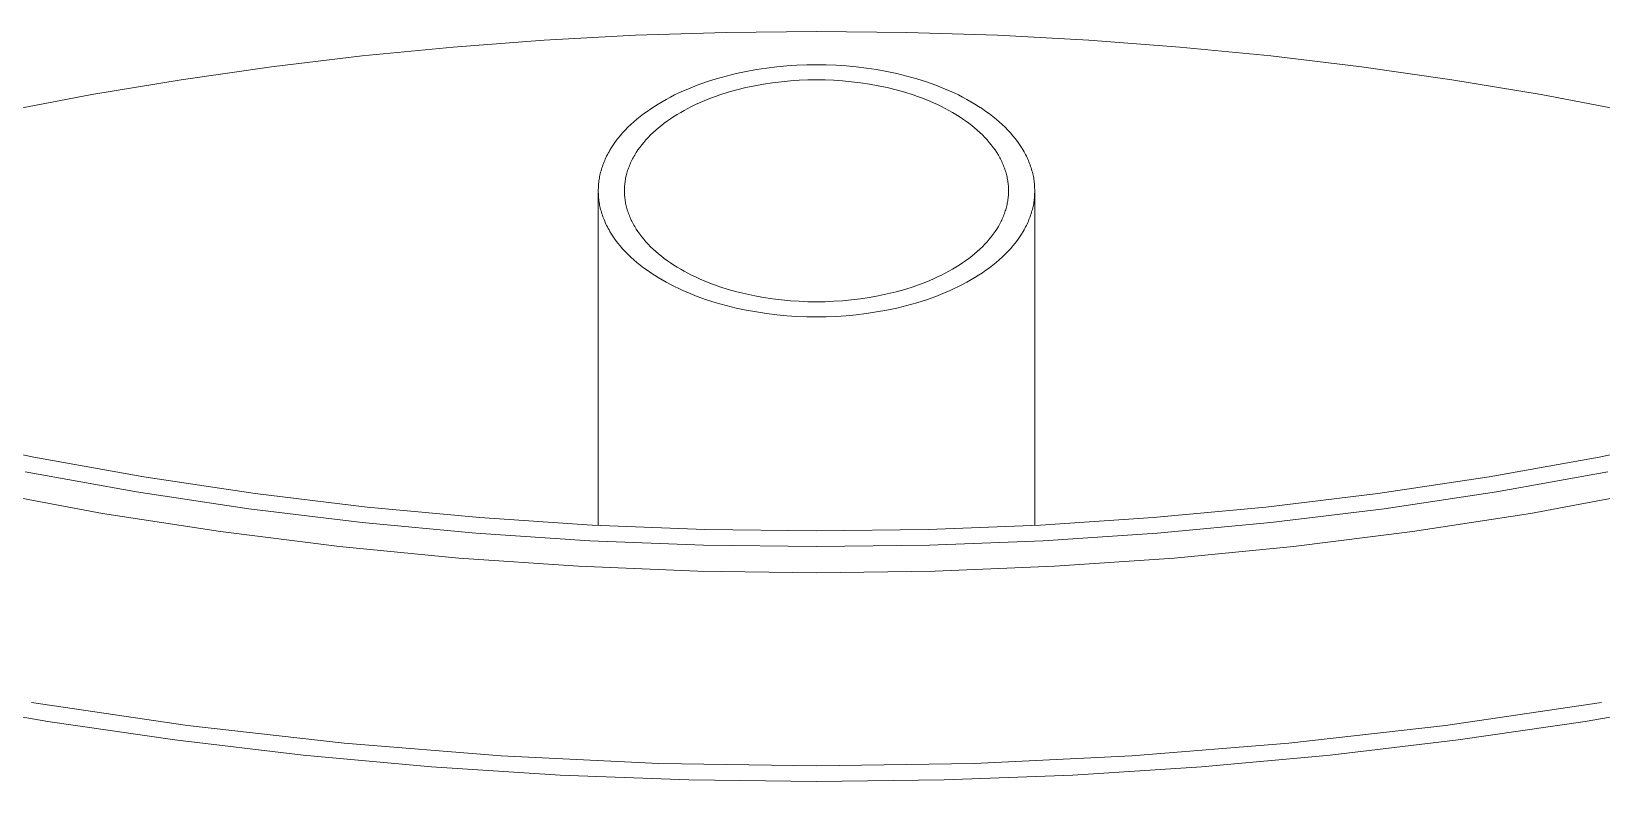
# Model space of a CAD drawing. Header units: millimetres. Extents: x 375 to 2759, y 807 to 2485.
# Drawn here: x 2300.1 to 2473.9, y 1424.8 to 1507.7 of the extents above; entities that cross this region are included whole.
import ezdxf

# ---------------------------------------------------------------- set-up
doc = ezdxf.new("R2010")
doc.units = ezdxf.units.MM
doc.layers.add('ZANO_R', color=7, linetype='Continuous', lineweight=0)

msp = doc.modelspace()

# ---------------------------------------------------------------- linework, layer by layer
at = {"layer": 'ZANO_R'}
for p, q in [((2346.81, 1506.01), (2356.9, 1506.77)), ((2356.9, 1506.77), (2366.98, 1507.31)), ((2366.98, 1507.31), (2377.02, 1507.63)), ((2377.02, 1507.63), (2387.02, 1507.74)), ((2387.02, 1507.74), (2397.02, 1507.63)), ((2397.02, 1507.63), (2407.06, 1507.31)), ((2407.06, 1507.31), (2417.14, 1506.77)), ((2417.14, 1506.77), (2427.22, 1506.01)), ((2326.7, 1503.83), (2336.74, 1505.03)), ((2336.74, 1505.03), (2346.81, 1506.01)), ((2427.22, 1506.01), (2437.3, 1505.03)), ((2437.3, 1505.03), (2447.34, 1503.83)), ((2316.72, 1502.4), (2326.7, 1503.83)), ((2378.13, 1503.08), (2377.02, 1502.8)), ((2379.25, 1503.31), (2378.13, 1503.08)), ((2380.37, 1503.52), (2379.25, 1503.31)), ((2381.5, 1503.69), (2380.37, 1503.52)), ((2382.63, 1503.82), (2381.5, 1503.69)), ((2383.74, 1503.93), (2382.63, 1503.82)), ((2384.85, 1504), (2383.74, 1503.93)), ((2385.94, 1504.04), (2384.85, 1504)), ((2387.02, 1504.05), (2385.94, 1504.04)), ((2387.02, 1504.05), (2388.1, 1504.04)), ((2388.1, 1504.04), (2389.19, 1504)), ((2389.19, 1504), (2390.3, 1503.93)), ((2390.3, 1503.93), (2391.41, 1503.82)), ((2391.41, 1503.82), (2392.54, 1503.69)), ((2392.54, 1503.69), (2393.66, 1503.52)), ((2393.66, 1503.52), (2394.79, 1503.31)), ((2394.79, 1503.31), (2395.91, 1503.08)), ((2395.91, 1503.08), (2397.02, 1502.8)), ((2447.34, 1503.83), (2457.32, 1502.4)), ((2306.82, 1500.76), (2316.72, 1502.4)), ((2372.78, 1501.37), (2372.29, 1501.16)), ((2373.29, 1501.58), (2372.78, 1501.37)), ((2373.8, 1501.78), (2373.29, 1501.58)), ((2374.33, 1501.97), (2373.8, 1501.78)), ((2374.85, 1502.16), (2374.33, 1501.97)), ((2375.93, 1502.5), (2374.85, 1502.16)), ((2377.02, 1502.8), (2375.93, 1502.5)), ((2377.26, 1501.01), (2378.22, 1501.28)), ((2378.22, 1501.28), (2379.2, 1501.52)), ((2379.2, 1501.52), (2380.18, 1501.73)), ((2380.18, 1501.73), (2381.17, 1501.91)), ((2381.17, 1501.91), (2382.16, 1502.06)), ((2382.16, 1502.06), (2383.15, 1502.18)), ((2383.15, 1502.18), (2384.14, 1502.27)), ((2384.14, 1502.27), (2385.11, 1502.33)), ((2385.11, 1502.33), (2386.07, 1502.37)), ((2386.07, 1502.37), (2387.02, 1502.38)), ((2387.02, 1502.38), (2387.97, 1502.37)), ((2387.97, 1502.37), (2388.93, 1502.33)), ((2388.93, 1502.33), (2389.9, 1502.27)), ((2389.9, 1502.27), (2390.89, 1502.18)), ((2390.89, 1502.18), (2391.88, 1502.06)), ((2391.88, 1502.06), (2392.87, 1501.91)), ((2392.87, 1501.91), (2393.86, 1501.73)), ((2393.86, 1501.73), (2394.84, 1501.52)), ((2394.84, 1501.52), (2395.82, 1501.28)), ((2395.82, 1501.28), (2396.78, 1501.01)), ((2397.02, 1502.8), (2398.11, 1502.5)), ((2398.11, 1502.5), (2399.19, 1502.16)), ((2399.19, 1502.16), (2399.71, 1501.97)), ((2399.71, 1501.97), (2400.23, 1501.78)), ((2400.23, 1501.78), (2400.75, 1501.58)), ((2400.75, 1501.58), (2401.25, 1501.37)), ((2401.25, 1501.37), (2401.75, 1501.16)), ((2457.32, 1502.4), (2467.22, 1500.76)), ((2297.02, 1498.89), (2306.82, 1500.76)), ((2369.08, 1499.45), (2368.67, 1499.18)), ((2369.51, 1499.71), (2369.08, 1499.45)), ((2369.94, 1499.97), (2369.51, 1499.71)), ((2370.39, 1500.22), (2369.94, 1499.97)), ((2370.85, 1500.47), (2370.39, 1500.22)), ((2371.32, 1500.71), (2370.85, 1500.47)), ((2371.8, 1500.94), (2371.32, 1500.71)), ((2372.29, 1501.16), (2371.8, 1500.94)), ((2372.79, 1499.22), (2373.2, 1499.43)), ((2373.2, 1499.43), (2373.63, 1499.64)), ((2373.63, 1499.64), (2374.06, 1499.83)), ((2374.06, 1499.83), (2374.49, 1500.02)), ((2374.49, 1500.02), (2374.94, 1500.2)), ((2374.94, 1500.2), (2375.39, 1500.38)), ((2375.39, 1500.38), (2375.85, 1500.55)), ((2375.85, 1500.55), (2376.31, 1500.71)), ((2376.31, 1500.71), (2377.26, 1501.01)), ((2396.78, 1501.01), (2397.72, 1500.71)), ((2397.72, 1500.71), (2398.19, 1500.55)), ((2398.19, 1500.55), (2398.65, 1500.38)), ((2398.65, 1500.38), (2399.1, 1500.2)), ((2399.1, 1500.2), (2399.55, 1500.02)), ((2399.55, 1500.02), (2399.98, 1499.83)), ((2399.98, 1499.83), (2400.41, 1499.64)), ((2400.41, 1499.64), (2400.84, 1499.43)), ((2400.84, 1499.43), (2401.25, 1499.22)), ((2401.75, 1501.16), (2402.24, 1500.94)), ((2402.24, 1500.94), (2402.72, 1500.71)), ((2402.72, 1500.71), (2403.19, 1500.47)), ((2403.19, 1500.47), (2403.65, 1500.22)), ((2403.65, 1500.22), (2404.1, 1499.97)), ((2404.1, 1499.97), (2404.53, 1499.71)), ((2404.53, 1499.71), (2404.96, 1499.45)), ((2404.96, 1499.45), (2405.37, 1499.18)), ((2467.22, 1500.76), (2477.02, 1498.89)), ((2366.81, 1497.74), (2366.47, 1497.44)), ((2367.15, 1498.04), (2366.81, 1497.74)), ((2367.51, 1498.33), (2367.15, 1498.04)), ((2367.88, 1498.62), (2367.51, 1498.33)), ((2368.27, 1498.9), (2367.88, 1498.62)), ((2368.67, 1499.18), (2368.27, 1498.9)), ((2370.18, 1497.6), (2370.52, 1497.84)), ((2370.52, 1497.84), (2370.87, 1498.09)), ((2370.87, 1498.09), (2371.24, 1498.33)), ((2371.24, 1498.33), (2371.61, 1498.56)), ((2371.61, 1498.56), (2371.99, 1498.79)), ((2371.99, 1498.79), (2372.39, 1499.01)), ((2372.39, 1499.01), (2372.79, 1499.22)), ((2401.25, 1499.22), (2401.65, 1499.01)), ((2401.65, 1499.01), (2402.05, 1498.79)), ((2402.05, 1498.79), (2402.43, 1498.56)), ((2402.43, 1498.56), (2402.8, 1498.33)), ((2402.8, 1498.33), (2403.17, 1498.09)), ((2403.17, 1498.09), (2403.52, 1497.84)), ((2403.52, 1497.84), (2403.86, 1497.6)), ((2405.37, 1499.18), (2405.77, 1498.9)), ((2405.77, 1498.9), (2406.15, 1498.62)), ((2406.15, 1498.62), (2406.53, 1498.33)), ((2406.53, 1498.33), (2406.89, 1498.04)), ((2406.89, 1498.04), (2407.23, 1497.74)), ((2407.23, 1497.74), (2407.56, 1497.44)), ((2365.29, 1496.2), (2365.04, 1495.88)), ((2365.57, 1496.52), (2365.29, 1496.2)), ((2365.86, 1496.83), (2365.57, 1496.52)), ((2366.16, 1497.14), (2365.86, 1496.83)), ((2366.47, 1497.44), (2366.16, 1497.14)), ((2368.14, 1495.75), (2368.4, 1496.02)), ((2368.4, 1496.02), (2368.66, 1496.29)), ((2368.66, 1496.29), (2368.94, 1496.56)), ((2368.94, 1496.56), (2369.23, 1496.83)), ((2369.23, 1496.83), (2369.54, 1497.09)), ((2369.54, 1497.09), (2369.85, 1497.34)), ((2369.85, 1497.34), (2370.18, 1497.6)), ((2403.86, 1497.6), (2404.19, 1497.34)), ((2404.19, 1497.34), (2404.5, 1497.09)), ((2404.5, 1497.09), (2404.81, 1496.83)), ((2404.81, 1496.83), (2405.1, 1496.56)), ((2405.1, 1496.56), (2405.38, 1496.29)), ((2405.38, 1496.29), (2405.64, 1496.02)), ((2405.64, 1496.02), (2405.9, 1495.75)), ((2407.56, 1497.44), (2407.88, 1497.14)), ((2407.88, 1497.14), (2408.18, 1496.83)), ((2408.18, 1496.83), (2408.47, 1496.52)), ((2408.47, 1496.52), (2408.74, 1496.2)), ((2408.74, 1496.2), (2409, 1495.88)), ((2363.97, 1494.27), (2363.88, 1494.11)), ((2364.06, 1494.44), (2363.97, 1494.27)), ((2364.15, 1494.6), (2364.06, 1494.44)), ((2364.35, 1494.92), (2364.15, 1494.6)), ((2364.57, 1495.24), (2364.35, 1494.92)), ((2364.79, 1495.56), (2364.57, 1495.24)), ((2365.04, 1495.88), (2364.79, 1495.56)), ((2366.9, 1494.06), (2367.07, 1494.34)), ((2367.07, 1494.34), (2367.26, 1494.63)), ((2367.26, 1494.63), (2367.46, 1494.91)), ((2367.46, 1494.91), (2367.68, 1495.19)), ((2367.68, 1495.19), (2367.9, 1495.47)), ((2367.9, 1495.47), (2368.14, 1495.75)), ((2405.9, 1495.75), (2406.14, 1495.47)), ((2406.14, 1495.47), (2406.36, 1495.19)), ((2406.36, 1495.19), (2406.58, 1494.91)), ((2406.58, 1494.91), (2406.78, 1494.63)), ((2406.78, 1494.63), (2406.97, 1494.34)), ((2406.97, 1494.34), (2407.14, 1494.06)), ((2409, 1495.88), (2409.25, 1495.56)), ((2409.25, 1495.56), (2409.47, 1495.24)), ((2409.47, 1495.24), (2409.69, 1494.92)), ((2409.69, 1494.92), (2409.89, 1494.6)), ((2409.89, 1494.6), (2409.98, 1494.44)), ((2409.98, 1494.44), (2410.07, 1494.27)), ((2410.07, 1494.27), (2410.15, 1494.11)), ((2363.22, 1492.49), (2363.18, 1492.33)), ((2363.27, 1492.65), (2363.22, 1492.49)), ((2363.33, 1492.81), (2363.27, 1492.65)), ((2363.38, 1492.97), (2363.33, 1492.81)), ((2363.44, 1493.14), (2363.38, 1492.97)), ((2363.51, 1493.3), (2363.44, 1493.14)), ((2363.58, 1493.46), (2363.51, 1493.3)), ((2363.65, 1493.62), (2363.58, 1493.46)), ((2363.72, 1493.79), (2363.65, 1493.62)), ((2363.8, 1493.95), (2363.72, 1493.79)), ((2363.88, 1494.11), (2363.8, 1493.95)), ((2366.12, 1492.34), (2366.17, 1492.49)), ((2366.17, 1492.49), (2366.22, 1492.63)), ((2366.22, 1492.63), (2366.28, 1492.77)), ((2366.28, 1492.77), (2366.33, 1492.91)), ((2366.33, 1492.91), (2366.39, 1493.06)), ((2366.39, 1493.06), (2366.45, 1493.2)), ((2366.45, 1493.2), (2366.52, 1493.34)), ((2366.52, 1493.34), (2366.59, 1493.49)), ((2366.59, 1493.49), (2366.66, 1493.63)), ((2366.66, 1493.63), (2366.74, 1493.77)), ((2366.74, 1493.77), (2366.82, 1493.92)), ((2366.82, 1493.92), (2366.9, 1494.06)), ((2407.14, 1494.06), (2407.22, 1493.92)), ((2407.22, 1493.92), (2407.3, 1493.77)), ((2407.3, 1493.77), (2407.38, 1493.63)), ((2407.38, 1493.63), (2407.45, 1493.49)), ((2407.45, 1493.49), (2407.52, 1493.34)), ((2407.52, 1493.34), (2407.58, 1493.2)), ((2407.58, 1493.2), (2407.65, 1493.06)), ((2407.65, 1493.06), (2407.71, 1492.91)), ((2407.71, 1492.91), (2407.76, 1492.77)), ((2407.76, 1492.77), (2407.82, 1492.63)), ((2407.82, 1492.63), (2407.87, 1492.49)), ((2407.87, 1492.49), (2407.91, 1492.34)), ((2410.15, 1494.11), (2410.24, 1493.95)), ((2410.24, 1493.95), (2410.32, 1493.79)), ((2410.32, 1493.79), (2410.39, 1493.62)), ((2410.39, 1493.62), (2410.46, 1493.46)), ((2410.46, 1493.46), (2410.53, 1493.3)), ((2410.53, 1493.3), (2410.59, 1493.14)), ((2410.59, 1493.14), (2410.66, 1492.97)), ((2410.66, 1492.97), (2410.71, 1492.81)), ((2410.71, 1492.81), (2410.77, 1492.65)), ((2410.77, 1492.65), (2410.82, 1492.49)), ((2410.82, 1492.49), (2410.86, 1492.33)), ((2362.91, 1490.89), (2362.89, 1490.73)), ((2362.92, 1491.05), (2362.91, 1490.89)), ((2362.94, 1491.21), (2362.92, 1491.05)), ((2362.97, 1491.36), (2362.94, 1491.21)), ((2362.99, 1491.52), (2362.97, 1491.36)), ((2363.02, 1491.68), (2362.99, 1491.52)), ((2363.06, 1491.84), (2363.02, 1491.68)), ((2363.09, 1492), (2363.06, 1491.84)), ((2363.13, 1492.16), (2363.09, 1492)), ((2363.18, 1492.33), (2363.13, 1492.16)), ((2365.79, 1490.66), (2365.8, 1490.8)), ((2365.8, 1490.8), (2365.82, 1490.94)), ((2365.82, 1490.94), (2365.84, 1491.07)), ((2365.84, 1491.07), (2365.86, 1491.21)), ((2365.86, 1491.21), (2365.88, 1491.35)), ((2365.88, 1491.35), (2365.9, 1491.49)), ((2365.9, 1491.49), (2365.93, 1491.64)), ((2365.93, 1491.64), (2365.97, 1491.78)), ((2365.97, 1491.78), (2366, 1491.92)), ((2366, 1491.92), (2366.04, 1492.06)), ((2366.04, 1492.06), (2366.08, 1492.2)), ((2366.08, 1492.2), (2366.12, 1492.34)), ((2407.91, 1492.34), (2407.96, 1492.2)), ((2407.96, 1492.2), (2408, 1492.06)), ((2408, 1492.06), (2408.04, 1491.92)), ((2408.04, 1491.92), (2408.07, 1491.78)), ((2408.07, 1491.78), (2408.1, 1491.64)), ((2408.1, 1491.64), (2408.13, 1491.49)), ((2408.13, 1491.49), (2408.16, 1491.35)), ((2408.16, 1491.35), (2408.18, 1491.21)), ((2408.18, 1491.21), (2408.2, 1491.07)), ((2408.2, 1491.07), (2408.22, 1490.94)), ((2408.22, 1490.94), (2408.24, 1490.8)), ((2408.24, 1490.8), (2408.25, 1490.66)), ((2410.86, 1492.33), (2410.91, 1492.16)), ((2410.91, 1492.16), (2410.95, 1492)), ((2410.95, 1492), (2410.98, 1491.84)), ((2410.98, 1491.84), (2411.02, 1491.68)), ((2411.02, 1491.68), (2411.05, 1491.52)), ((2411.05, 1491.52), (2411.07, 1491.36)), ((2411.07, 1491.36), (2411.1, 1491.21)), ((2411.1, 1491.21), (2411.12, 1491.05)), ((2411.12, 1491.05), (2411.13, 1490.89)), ((2411.13, 1490.89), (2411.15, 1490.73)), ((2362.88, 1490.42), (2362.87, 1490.27)), ((2362.87, 1490.27), (2362.87, 1490.11)), ((2362.87, 1453.11), (2362.87, 1490.11)), ((2362.87, 1490.11), (2362.87, 1489.96)), ((2362.87, 1489.96), (2362.88, 1489.8)), ((2362.89, 1490.73), (2362.88, 1490.58)), ((2362.88, 1490.58), (2362.88, 1490.42)), ((2362.88, 1489.8), (2362.88, 1489.65)), ((2362.88, 1489.65), (2362.89, 1489.49)), ((2362.89, 1489.49), (2362.91, 1489.33)), ((2362.91, 1489.33), (2362.92, 1489.18)), ((2362.92, 1489.18), (2362.94, 1489.02)), ((2362.94, 1489.02), (2362.97, 1488.86)), ((2365.77, 1490.38), (2365.78, 1490.52)), ((2365.77, 1490.25), (2365.77, 1490.38)), ((2365.77, 1490.11), (2365.77, 1490.25)), ((2365.77, 1489.98), (2365.77, 1490.11)), ((2365.77, 1489.84), (2365.77, 1489.98)), ((2365.78, 1489.7), (2365.77, 1489.84)), ((2365.78, 1490.52), (2365.79, 1490.66)), ((2365.79, 1489.56), (2365.78, 1489.7)), ((2365.8, 1489.43), (2365.79, 1489.56)), ((2365.82, 1489.29), (2365.8, 1489.43)), ((2365.84, 1489.15), (2365.82, 1489.29)), ((2365.86, 1489.01), (2365.84, 1489.15)), ((2365.88, 1488.87), (2365.86, 1489.01)), ((2408.18, 1489.01), (2408.16, 1488.87)), ((2408.2, 1489.15), (2408.18, 1489.01)), ((2408.22, 1489.29), (2408.2, 1489.15)), ((2408.24, 1489.43), (2408.22, 1489.29)), ((2408.25, 1489.56), (2408.24, 1489.43)), ((2408.25, 1490.66), (2408.26, 1490.52)), ((2408.26, 1489.7), (2408.25, 1489.56)), ((2408.26, 1490.52), (2408.26, 1490.38)), ((2408.26, 1490.38), (2408.27, 1490.25)), ((2408.27, 1489.98), (2408.26, 1489.84)), ((2408.26, 1489.84), (2408.26, 1489.7)), ((2408.27, 1490.25), (2408.27, 1490.11)), ((2408.27, 1490.11), (2408.27, 1489.98)), ((2411.1, 1489.02), (2411.07, 1488.86)), ((2411.12, 1489.18), (2411.1, 1489.02)), ((2411.13, 1489.33), (2411.12, 1489.18)), ((2411.15, 1489.49), (2411.13, 1489.33)), ((2411.15, 1490.73), (2411.16, 1490.58)), ((2411.16, 1489.65), (2411.15, 1489.49)), ((2411.16, 1490.58), (2411.16, 1490.42)), ((2411.16, 1490.42), (2411.17, 1490.27)), ((2411.17, 1489.96), (2411.16, 1489.8)), ((2411.16, 1489.8), (2411.16, 1489.65)), ((2411.17, 1490.27), (2411.17, 1490.11)), ((2411.17, 1453.11), (2411.17, 1490.11)), ((2411.17, 1490.11), (2411.17, 1489.96)), ((2362.97, 1488.86), (2362.99, 1488.7)), ((2362.99, 1488.7), (2363.02, 1488.54)), ((2363.02, 1488.54), (2363.06, 1488.38)), ((2363.06, 1488.38), (2363.09, 1488.22)), ((2363.09, 1488.22), (2363.13, 1488.06)), ((2363.13, 1488.06), (2363.18, 1487.9)), ((2363.18, 1487.9), (2363.22, 1487.74)), ((2363.22, 1487.74), (2363.27, 1487.57)), ((2363.27, 1487.57), (2363.33, 1487.41)), ((2363.33, 1487.41), (2363.38, 1487.25)), ((2365.9, 1488.73), (2365.88, 1488.87)), ((2365.93, 1488.59), (2365.9, 1488.73)), ((2365.97, 1488.45), (2365.93, 1488.59)), ((2366, 1488.31), (2365.97, 1488.45)), ((2366.04, 1488.16), (2366, 1488.31)), ((2366.08, 1488.02), (2366.04, 1488.16)), ((2366.12, 1487.88), (2366.08, 1488.02)), ((2366.17, 1487.74), (2366.12, 1487.88)), ((2366.22, 1487.59), (2366.17, 1487.74)), ((2366.28, 1487.45), (2366.22, 1487.59)), ((2366.33, 1487.31), (2366.28, 1487.45)), ((2366.39, 1487.16), (2366.33, 1487.31)), ((2407.71, 1487.31), (2407.65, 1487.16)), ((2407.76, 1487.45), (2407.71, 1487.31)), ((2407.82, 1487.59), (2407.76, 1487.45)), ((2407.87, 1487.74), (2407.82, 1487.59)), ((2407.91, 1487.88), (2407.87, 1487.74)), ((2407.96, 1488.02), (2407.91, 1487.88)), ((2408, 1488.16), (2407.96, 1488.02)), ((2408.04, 1488.31), (2408, 1488.16)), ((2408.07, 1488.45), (2408.04, 1488.31)), ((2408.1, 1488.59), (2408.07, 1488.45)), ((2408.13, 1488.73), (2408.1, 1488.59)), ((2408.16, 1488.87), (2408.13, 1488.73)), ((2410.71, 1487.41), (2410.66, 1487.25)), ((2410.77, 1487.57), (2410.71, 1487.41)), ((2410.82, 1487.74), (2410.77, 1487.57)), ((2410.86, 1487.9), (2410.82, 1487.74)), ((2410.91, 1488.06), (2410.86, 1487.9)), ((2410.95, 1488.22), (2410.91, 1488.06)), ((2410.98, 1488.38), (2410.95, 1488.22)), ((2411.02, 1488.54), (2410.98, 1488.38)), ((2411.05, 1488.7), (2411.02, 1488.54)), ((2411.07, 1488.86), (2411.05, 1488.7)), ((2363.38, 1487.25), (2363.44, 1487.09)), ((2363.44, 1487.09), (2363.51, 1486.93)), ((2363.51, 1486.93), (2363.58, 1486.76)), ((2363.58, 1486.76), (2363.65, 1486.6)), ((2363.65, 1486.6), (2363.72, 1486.44)), ((2363.72, 1486.44), (2363.8, 1486.27)), ((2363.8, 1486.27), (2363.88, 1486.11)), ((2363.88, 1486.11), (2363.97, 1485.95)), ((2363.97, 1485.95), (2364.06, 1485.79)), ((2364.06, 1485.79), (2364.15, 1485.63)), ((2364.15, 1485.63), (2364.35, 1485.3)), ((2366.45, 1487.02), (2366.39, 1487.16)), ((2366.52, 1486.88), (2366.45, 1487.02)), ((2366.59, 1486.74), (2366.52, 1486.88)), ((2366.66, 1486.59), (2366.59, 1486.74)), ((2366.74, 1486.45), (2366.66, 1486.59)), ((2366.82, 1486.31), (2366.74, 1486.45)), ((2366.9, 1486.16), (2366.82, 1486.31)), ((2367.07, 1485.88), (2366.9, 1486.16)), ((2367.26, 1485.6), (2367.07, 1485.88)), ((2367.46, 1485.31), (2367.26, 1485.6)), ((2406.78, 1485.6), (2406.58, 1485.31)), ((2406.97, 1485.88), (2406.78, 1485.6)), ((2407.14, 1486.16), (2406.97, 1485.88)), ((2407.22, 1486.31), (2407.14, 1486.16)), ((2407.3, 1486.45), (2407.22, 1486.31)), ((2407.38, 1486.59), (2407.3, 1486.45)), ((2407.45, 1486.74), (2407.38, 1486.59)), ((2407.52, 1486.88), (2407.45, 1486.74)), ((2407.58, 1487.02), (2407.52, 1486.88)), ((2407.65, 1487.16), (2407.58, 1487.02)), ((2409.89, 1485.63), (2409.69, 1485.3)), ((2409.98, 1485.79), (2409.89, 1485.63)), ((2410.07, 1485.95), (2409.98, 1485.79)), ((2410.15, 1486.11), (2410.07, 1485.95)), ((2410.24, 1486.27), (2410.15, 1486.11)), ((2410.32, 1486.44), (2410.24, 1486.27)), ((2410.39, 1486.6), (2410.32, 1486.44)), ((2410.46, 1486.76), (2410.39, 1486.6)), ((2410.53, 1486.93), (2410.46, 1486.76)), ((2410.59, 1487.09), (2410.53, 1486.93)), ((2410.66, 1487.25), (2410.59, 1487.09)), ((2364.35, 1485.3), (2364.57, 1484.98)), ((2364.57, 1484.98), (2364.79, 1484.66)), ((2364.79, 1484.66), (2365.04, 1484.34)), ((2365.04, 1484.34), (2365.29, 1484.02)), ((2365.29, 1484.02), (2365.57, 1483.71)), ((2367.68, 1485.03), (2367.46, 1485.31)), ((2367.9, 1484.75), (2367.68, 1485.03)), ((2368.14, 1484.48), (2367.9, 1484.75)), ((2368.4, 1484.2), (2368.14, 1484.48)), ((2368.66, 1483.93), (2368.4, 1484.2)), ((2368.94, 1483.66), (2368.66, 1483.93)), ((2405.38, 1483.93), (2405.1, 1483.66)), ((2405.64, 1484.2), (2405.38, 1483.93)), ((2405.9, 1484.48), (2405.64, 1484.2)), ((2406.14, 1484.75), (2405.9, 1484.48)), ((2406.36, 1485.03), (2406.14, 1484.75)), ((2406.58, 1485.31), (2406.36, 1485.03)), ((2408.74, 1484.02), (2408.47, 1483.71)), ((2409, 1484.34), (2408.74, 1484.02)), ((2409.25, 1484.66), (2409, 1484.34)), ((2409.47, 1484.98), (2409.25, 1484.66)), ((2409.69, 1485.3), (2409.47, 1484.98)), ((2365.57, 1483.71), (2365.86, 1483.4)), ((2365.86, 1483.4), (2366.16, 1483.09)), ((2366.16, 1483.09), (2366.47, 1482.78)), ((2366.47, 1482.78), (2366.81, 1482.48)), ((2366.81, 1482.48), (2367.15, 1482.18)), ((2367.15, 1482.18), (2367.51, 1481.89)), ((2369.23, 1483.4), (2368.94, 1483.66)), ((2369.54, 1483.14), (2369.23, 1483.4)), ((2369.85, 1482.88), (2369.54, 1483.14)), ((2370.18, 1482.63), (2369.85, 1482.88)), ((2370.52, 1482.38), (2370.18, 1482.63)), ((2370.87, 1482.14), (2370.52, 1482.38)), ((2371.24, 1481.9), (2370.87, 1482.14)), ((2403.17, 1482.14), (2402.8, 1481.9)), ((2403.52, 1482.38), (2403.17, 1482.14)), ((2403.86, 1482.63), (2403.52, 1482.38)), ((2404.19, 1482.88), (2403.86, 1482.63)), ((2404.5, 1483.14), (2404.19, 1482.88)), ((2404.81, 1483.4), (2404.5, 1483.14)), ((2405.1, 1483.66), (2404.81, 1483.4)), ((2406.89, 1482.18), (2406.53, 1481.89)), ((2407.23, 1482.48), (2406.89, 1482.18)), ((2407.56, 1482.78), (2407.23, 1482.48)), ((2407.88, 1483.09), (2407.56, 1482.78)), ((2408.18, 1483.4), (2407.88, 1483.09)), ((2408.47, 1483.71), (2408.18, 1483.4)), ((2367.51, 1481.89), (2367.88, 1481.61)), ((2367.88, 1481.61), (2368.27, 1481.32)), ((2368.27, 1481.32), (2368.67, 1481.05)), ((2368.67, 1481.05), (2369.08, 1480.78)), ((2369.08, 1480.78), (2369.51, 1480.51)), ((2369.51, 1480.51), (2369.94, 1480.25)), ((2371.61, 1481.66), (2371.24, 1481.9)), ((2371.99, 1481.44), (2371.61, 1481.66)), ((2372.39, 1481.21), (2371.99, 1481.44)), ((2372.79, 1481), (2372.39, 1481.21)), ((2373.2, 1480.79), (2372.79, 1481)), ((2373.63, 1480.59), (2373.2, 1480.79)), ((2374.06, 1480.39), (2373.63, 1480.59)), ((2374.49, 1480.2), (2374.06, 1480.39)), ((2399.98, 1480.39), (2399.55, 1480.2)), ((2400.41, 1480.59), (2399.98, 1480.39)), ((2400.84, 1480.79), (2400.41, 1480.59)), ((2401.25, 1481), (2400.84, 1480.79)), ((2401.65, 1481.21), (2401.25, 1481)), ((2402.05, 1481.44), (2401.65, 1481.21)), ((2402.43, 1481.66), (2402.05, 1481.44)), ((2402.8, 1481.9), (2402.43, 1481.66)), ((2404.53, 1480.51), (2404.1, 1480.25)), ((2404.96, 1480.78), (2404.53, 1480.51)), ((2405.37, 1481.05), (2404.96, 1480.78)), ((2405.77, 1481.32), (2405.37, 1481.05)), ((2406.15, 1481.61), (2405.77, 1481.32)), ((2406.53, 1481.89), (2406.15, 1481.61)), ((2369.94, 1480.25), (2370.39, 1480)), ((2370.39, 1480), (2370.85, 1479.76)), ((2370.85, 1479.76), (2371.32, 1479.52)), ((2371.32, 1479.52), (2371.8, 1479.29)), ((2371.8, 1479.29), (2372.29, 1479.06)), ((2372.29, 1479.06), (2372.78, 1478.85)), ((2372.78, 1478.85), (2373.29, 1478.64)), ((2373.29, 1478.64), (2373.8, 1478.44)), ((2374.94, 1480.02), (2374.49, 1480.2)), ((2375.39, 1479.84), (2374.94, 1480.02)), ((2375.85, 1479.67), (2375.39, 1479.84)), ((2376.31, 1479.51), (2375.85, 1479.67)), ((2377.26, 1479.21), (2376.31, 1479.51)), ((2378.22, 1478.94), (2377.26, 1479.21)), ((2379.2, 1478.7), (2378.22, 1478.94)), ((2380.18, 1478.5), (2379.2, 1478.7)), ((2394.84, 1478.7), (2393.86, 1478.5)), ((2395.82, 1478.94), (2394.84, 1478.7)), ((2396.78, 1479.21), (2395.82, 1478.94)), ((2397.72, 1479.51), (2396.78, 1479.21)), ((2398.19, 1479.67), (2397.72, 1479.51)), ((2398.65, 1479.84), (2398.19, 1479.67)), ((2399.1, 1480.02), (2398.65, 1479.84)), ((2399.55, 1480.2), (2399.1, 1480.02)), ((2400.75, 1478.64), (2400.23, 1478.44)), ((2401.25, 1478.85), (2400.75, 1478.64)), ((2401.75, 1479.06), (2401.25, 1478.85)), ((2402.24, 1479.29), (2401.75, 1479.06)), ((2402.72, 1479.52), (2402.24, 1479.29)), ((2403.19, 1479.76), (2402.72, 1479.52)), ((2403.65, 1480), (2403.19, 1479.76)), ((2404.1, 1480.25), (2403.65, 1480)), ((2373.8, 1478.44), (2374.33, 1478.25)), ((2374.33, 1478.25), (2374.85, 1478.07)), ((2374.85, 1478.07), (2375.93, 1477.73)), ((2375.93, 1477.73), (2377.02, 1477.42)), ((2377.02, 1477.42), (2378.13, 1477.15)), ((2378.13, 1477.15), (2379.25, 1476.91)), ((2379.25, 1476.91), (2380.37, 1476.71)), ((2381.17, 1478.32), (2380.18, 1478.5)), ((2382.16, 1478.17), (2381.17, 1478.32)), ((2383.15, 1478.05), (2382.16, 1478.17)), ((2384.14, 1477.96), (2383.15, 1478.05)), ((2385.11, 1477.89), (2384.14, 1477.96)), ((2386.07, 1477.85), (2385.11, 1477.89)), ((2387.02, 1477.84), (2386.07, 1477.85)), ((2387.97, 1477.85), (2387.02, 1477.84)), ((2388.93, 1477.89), (2387.97, 1477.85)), ((2389.9, 1477.96), (2388.93, 1477.89)), ((2390.89, 1478.05), (2389.9, 1477.96)), ((2391.88, 1478.17), (2390.89, 1478.05)), ((2392.87, 1478.32), (2391.88, 1478.17)), ((2393.86, 1478.5), (2392.87, 1478.32)), ((2394.79, 1476.91), (2393.66, 1476.71)), ((2395.91, 1477.15), (2394.79, 1476.91)), ((2397.02, 1477.42), (2395.91, 1477.15)), ((2398.11, 1477.73), (2397.02, 1477.42)), ((2399.19, 1478.07), (2398.11, 1477.73)), ((2399.71, 1478.25), (2399.19, 1478.07)), ((2400.23, 1478.44), (2399.71, 1478.25)), ((2380.37, 1476.71), (2381.5, 1476.54)), ((2381.5, 1476.54), (2382.63, 1476.4)), ((2382.63, 1476.4), (2383.74, 1476.3)), ((2383.74, 1476.3), (2384.85, 1476.22)), ((2384.85, 1476.22), (2385.94, 1476.18)), ((2385.94, 1476.18), (2387.02, 1476.17)), ((2388.1, 1476.18), (2387.02, 1476.17)), ((2389.19, 1476.22), (2388.1, 1476.18)), ((2390.3, 1476.3), (2389.19, 1476.22)), ((2391.41, 1476.4), (2390.3, 1476.3)), ((2392.54, 1476.54), (2391.41, 1476.4)), ((2393.66, 1476.71), (2392.54, 1476.54)), ((2300.43, 1460.66), (2288.44, 1463.17)), ((2485.6, 1463.17), (2473.61, 1460.66)), ((2312.6, 1458.48), (2300.43, 1460.66)), ((2473.61, 1460.66), (2461.44, 1458.48)), ((2311.77, 1456.82), (2299.47, 1459.02)), ((2324.9, 1456.64), (2312.6, 1458.48)), ((2461.44, 1458.48), (2449.14, 1456.64)), ((2462.26, 1456.82), (2474.57, 1459.02)), ((2308.01, 1454.44), (2295.11, 1456.83)), ((2324.21, 1454.95), (2311.77, 1456.82)), ((2337.3, 1455.14), (2324.9, 1456.64)), ((2449.14, 1456.64), (2436.74, 1455.14)), ((2449.82, 1454.95), (2462.26, 1456.82)), ((2478.93, 1456.83), (2466.02, 1454.44)), ((2321.07, 1452.42), (2308.01, 1454.44)), ((2336.75, 1453.43), (2324.21, 1454.95)), ((2349.75, 1453.97), (2337.3, 1455.14)), ((2436.74, 1455.14), (2424.29, 1453.97)), ((2437.29, 1453.43), (2449.82, 1454.95)), ((2466.02, 1454.44), (2452.97, 1452.42)), ((2349.34, 1452.26), (2336.75, 1453.43)), ((2362.21, 1453.14), (2349.75, 1453.97)), ((2374.65, 1452.65), (2362.21, 1453.14)), ((2387.02, 1452.49), (2374.65, 1452.65)), ((2399.39, 1452.65), (2387.02, 1452.49)), ((2411.82, 1453.14), (2399.39, 1452.65)), ((2424.29, 1453.97), (2411.82, 1453.14)), ((2424.7, 1452.26), (2437.29, 1453.43)), ((2334.23, 1450.77), (2321.07, 1452.42)), ((2361.94, 1451.42), (2349.34, 1452.26)), ((2374.51, 1450.92), (2361.94, 1451.42)), ((2387.02, 1450.76), (2374.51, 1450.92)), ((2387.02, 1450.76), (2399.53, 1450.92)), ((2399.53, 1450.92), (2412.1, 1451.42)), ((2412.1, 1451.42), (2424.7, 1452.26)), ((2452.97, 1452.42), (2439.81, 1450.77)), ((2347.45, 1449.49), (2334.23, 1450.77)), ((2360.69, 1448.59), (2347.45, 1449.49)), ((2426.59, 1449.49), (2413.35, 1448.59)), ((2439.81, 1450.77), (2426.59, 1449.49)), ((2373.89, 1448.05), (2360.69, 1448.59)), ((2387.02, 1447.87), (2373.89, 1448.05)), ((2400.15, 1448.05), (2387.02, 1447.87)), ((2413.35, 1448.59), (2400.15, 1448.05)), ((2301.96, 1431.42), (2288.03, 1433.84)), ((2317.41, 1430.99), (2300.15, 1433.52)), ((2473.89, 1433.52), (2456.63, 1430.99)), ((2472.08, 1431.42), (2486.01, 1433.84)), ((2316.03, 1429.38), (2301.96, 1431.42)), ((2334.75, 1429.02), (2317.41, 1430.99)), ((2456.63, 1430.99), (2439.29, 1429.02)), ((2458.01, 1429.38), (2472.08, 1431.42)), ((2330.2, 1427.71), (2316.03, 1429.38)), ((2352.14, 1427.62), (2334.75, 1429.02)), ((2439.29, 1429.02), (2421.9, 1427.62)), ((2443.84, 1427.71), (2458.01, 1429.38)), ((2344.43, 1426.42), (2330.2, 1427.71)), ((2369.57, 1426.78), (2352.14, 1427.62)), ((2387.02, 1426.51), (2369.57, 1426.78)), ((2404.47, 1426.78), (2387.02, 1426.51)), ((2421.9, 1427.62), (2404.47, 1426.78)), ((2429.61, 1426.42), (2443.84, 1427.71)), ((2358.67, 1425.5), (2344.43, 1426.42)), ((2372.88, 1424.96), (2358.67, 1425.5)), ((2387.02, 1424.78), (2372.88, 1424.96)), ((2387.02, 1424.78), (2401.16, 1424.96)), ((2401.16, 1424.96), (2415.37, 1425.5)), ((2415.37, 1425.5), (2429.61, 1426.42))]:
    msp.add_line(p, q, dxfattribs=at)

doc.saveas('drawing.dxf')
